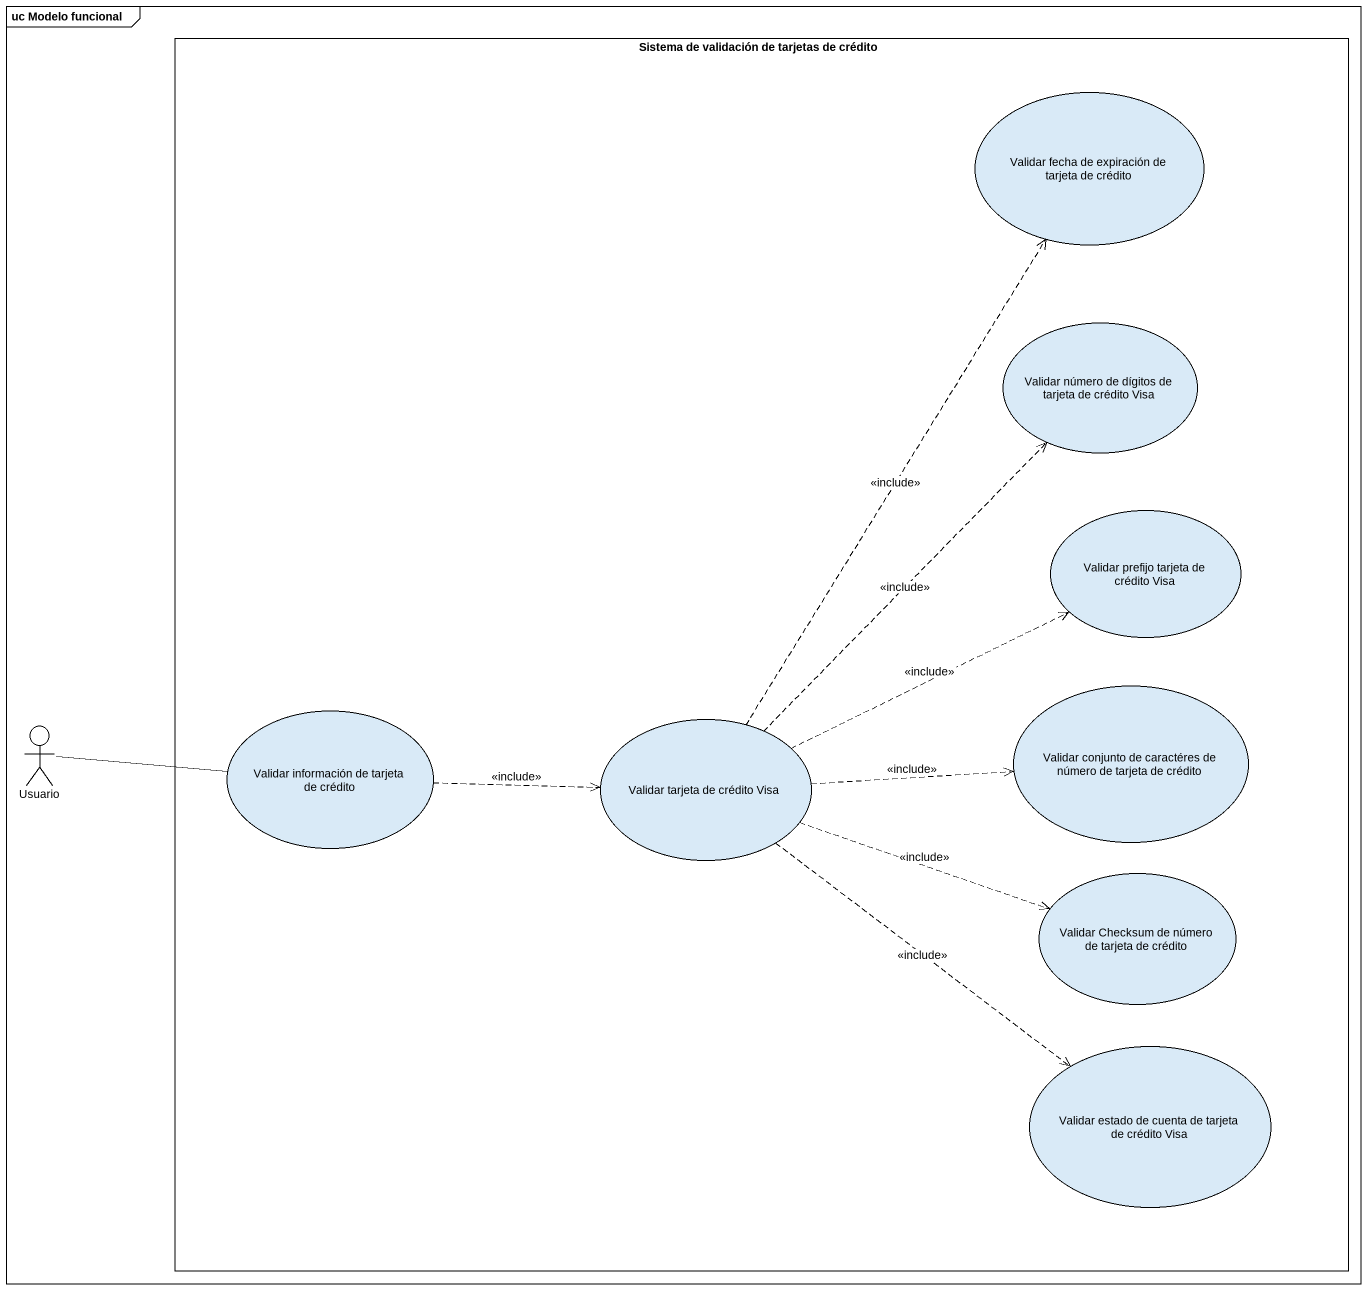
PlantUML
@startuml
mainframe uc Modelo funcional
rectangle "Sistema de validación de tarjetas de crédito" as Sistema_de_validación_de {
  usecase "Validar fecha de expiración de tarjeta de crédito" as Validar_fecha_de_expiración
  usecase "Validar número de dígitos de tarjeta de crédito Visa" as Validar_número_de_dígitos
  usecase "Validar prefijo tarjeta de crédito Visa" as Validar_prefijo_tarjeta_de
  usecase "Validar conjunto de caractéres de número de tarjeta de crédito" as Validar_conjunto_de
  usecase "Validar información de tarjeta de crédito" as Validar_información_de
  usecase "Validar tarjeta de crédito Visa" as Validar_tarjeta_de_crédito
  usecase "Validar Checksum de número de tarjeta de crédito" as Validar_Checksum_de_número
  usecase "Validar estado de cuenta de tarjeta de crédito Visa" as Validar_estado_de_cuenta_de
}
actor Usuario
Usuario -right- Validar_información_de
Validar_información_de .right.> Validar_tarjeta_de_crédito : <<include>>
Validar_tarjeta_de_crédito .up.> Validar_fecha_de_expiración : <<include>>
Validar_tarjeta_de_crédito .up.> Validar_número_de_dígitos : <<include>>
Validar_tarjeta_de_crédito .right.> Validar_prefijo_tarjeta_de : <<include>>
Validar_tarjeta_de_crédito .right.> Validar_conjunto_de : <<include>>
Validar_tarjeta_de_crédito .right.> Validar_Checksum_de_número : <<include>>
Validar_tarjeta_de_crédito ..> Validar_estado_de_cuenta_de : <<include>>
@enduml
